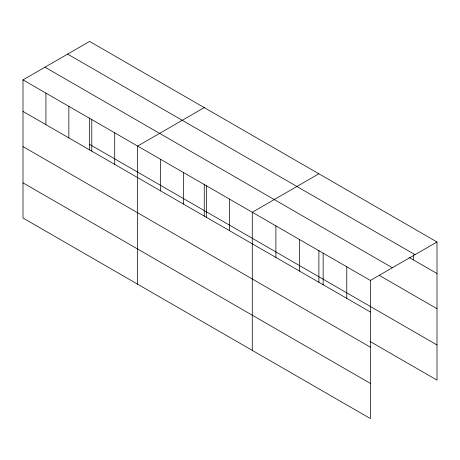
<?xml version="1.0" encoding="UTF-8"?>
<svg xmlns="http://www.w3.org/2000/svg" width="460" height="460" viewBox="0 0 460 460"><rect width="100%" height="100%" fill="white"/><g stroke="black" fill="none" stroke-linecap="round" stroke-linejoin="round"><path stroke-width="0.69" d="M23 79.879L370.386 280.445L370.386 418.577L23 218.017L23 79.879L89.614 41.423L437 241.983L437 380.121L369.863 341.354M204.251 107.605L137.638 146.067L137.638 284.2M318.889 173.794L252.275 212.25L252.275 350.388M370.386 280.445L437 241.983M67.632 54.113L415.018 254.673M409.026 257.387L437 273.539M44.982 67.189L392.368 267.749M379.19 275.333L437 308.712M89.614 144.388L437 344.948M23 111.435L370.386 312.001M23 146.608L370.386 347.168M23 182.844L370.386 383.404M413.379 254.88L413.379 259.9M346.765 266.806L346.765 298.362M323.144 253.167L323.144 284.723M318.889 250.274L318.889 282.382M299.517 239.528L299.517 271.084M275.897 225.889L275.897 257.445M229.344 199.013L229.344 230.569M206.419 185.777L206.419 217.333M204.251 184.092L204.251 216.2M183.494 172.54L183.494 204.096M160.563 159.304L160.563 190.86M114.712 132.831L114.712 164.387M91.781 119.594L91.781 151.15M89.614 117.904L89.614 150.012M68.856 106.358L68.856 137.914M45.925 93.121L45.925 124.671"/></g></svg>
